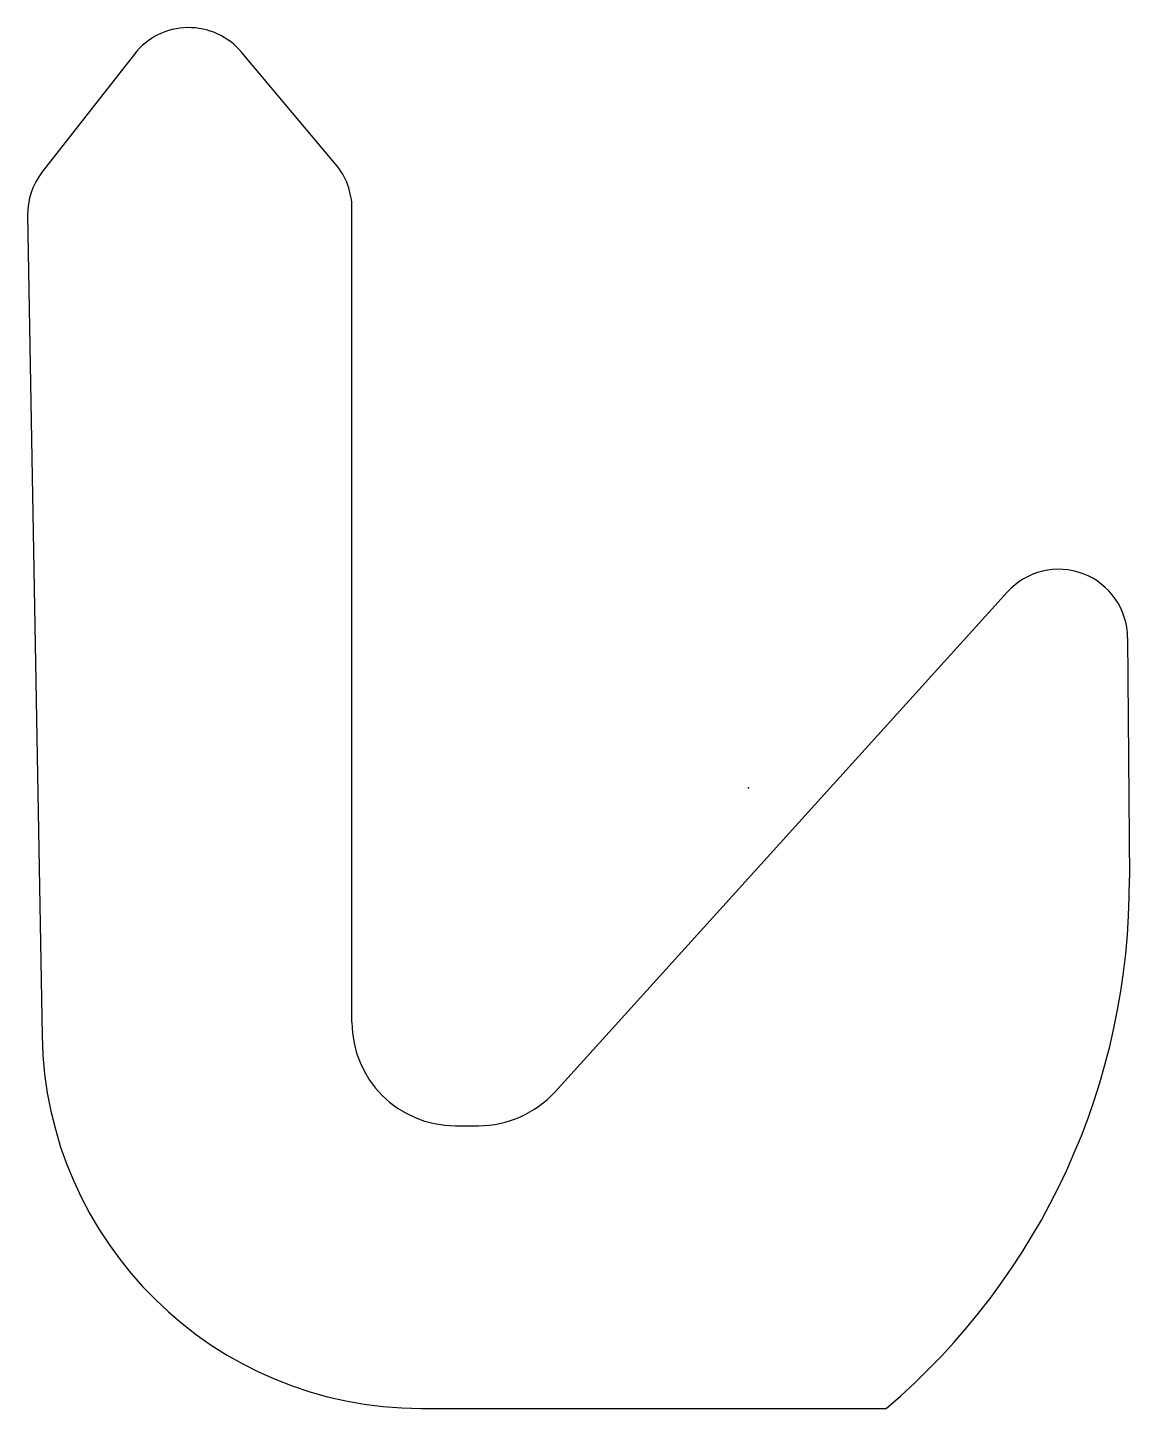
# Model space of a CAD drawing. Extents: x -20.9 to 11.1, y -18 to 22.1.
import ezdxf

# ---------------------------------------------------------------- set-up
doc = ezdxf.new("R2010")
doc.units = 0
doc.header["$MEASUREMENT"] = 0
doc.layers.get('0').update_dxf_attribs({"color": 5, "linetype": 'CONTINUOUS'})

msp = doc.modelspace()

# ---------------------------------------------------------------- linework, layer by layer
at = {"linetype": 'Continuous'}
for p, q in [((-17.80961, 21.28699), (-20.48326, 17.86842)), ((-11.96885, 18.08793), (-14.70306, 21.34158)), ((-20.90755, 16.60119), (-20.48976, -7.19312)), ((-11.5, -6.8), (-11.5, 16.80123)), ((-5.60681, -8.81319), (7.51547, 5.68444)), ((10.99821, 4.3572), (11.05007, -2.60928)), ((-8.5, -9.8), (-7.83101, -9.8)), ((-9.49145, -18), (4, -18))]:
    msp.add_line(p, q, dxfattribs=at)
for centre, radius, start, end in [((-16.23421, 20.05488), 2, 40.04203, 141.97123), ((-13.5, 16.80123), 2, 0, 40.04205), ((-18.90786, 16.6363), 2, 141.97126, 181.00595), ((8.99827, 4.34231), 2, 0.42652, 137.85074), ((-8.94938, -2.75816), 20, 310.35103, 0.42651), ((-8.5, -6.8), 3, 180, 270), ((-9.49145, -7), 11, 181.00594, 270), ((-7.83101, -6.8), 3, 270, 317.85075)]:
    msp.add_arc(centre, radius, start, end, dxfattribs=at)
msp.add_point((0, 0), dxfattribs=at)

doc.saveas('drawing.dxf')
